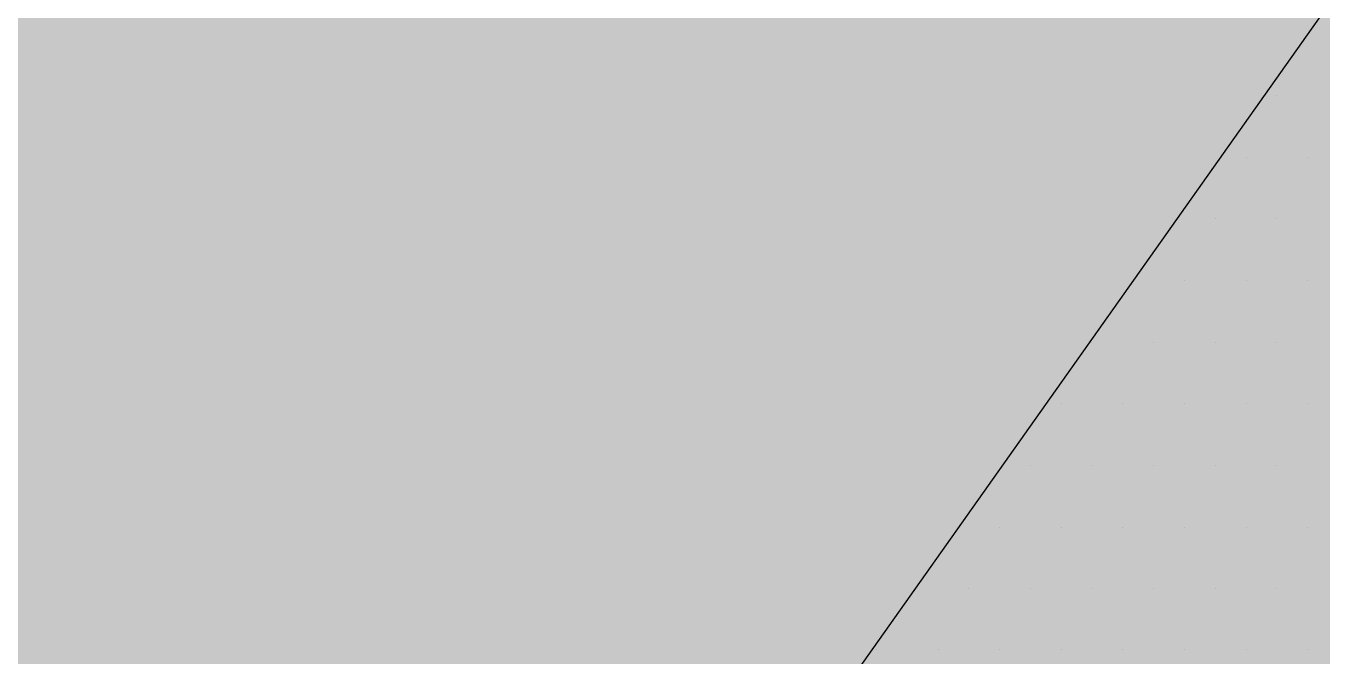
# Paper-space layout 'Layout1' of a CAD drawing. Extents: x -43 to 2298, y -18 to 768.
# Drawn here: x 734.814 to 735.973, y 390.24 to 390.803 of the extents above; entities that cross this region are included whole.
import ezdxf

# ---------------------------------------------------------------- set-up
doc = ezdxf.new("R2010")
doc.units = 0
doc.header["$LTSCALE"] = 2
doc.layers.add('CARTOUCHE', color=7, linetype='Continuous')
doc.layers.add('LOGO', color=7, linetype='Continuous')

# ---------------------------------------------------------------- blocks, each defined once
blk = doc.blocks.new('A$C715108E3')
at = {"layer": 'LOGO', "color": 131}
for p, q in [((-9.4704, 1.6215), (-9.4704, 1.6215)), ((-9.4696, 1.6215), (-9.4696, 1.6215)), ((-9.5348, 1.5302), (-9.5348, 1.5302)), ((-9.5157, 1.5302), (-9.5157, 1.5302)), ((-9.6001, 1.4378), (-9.6001, 1.4378)), ((-9.5614, 1.4378), (-9.5614, 1.4378)), ((-9.4696, 1.4378), (-9.4696, 1.4378)), ((-9.6649, 1.3466), (-9.6649, 1.3466)), ((-9.6072, 1.3466), (-9.6072, 1.3466)), ((-9.5157, 1.3466), (-9.5157, 1.3466)), ((-9.7297, 1.2549), (-9.7297, 1.2549)), ((-9.6535, 1.2549), (-9.6535, 1.2549)), ((-9.5614, 1.2549), (-9.5614, 1.2549)), ((-9.4696, 1.2549), (-9.4696, 1.2549)), ((-9.795, 1.1627), (-9.795, 1.1627)), ((-9.7912, 1.1627), (-9.7912, 1.1627)), ((-9.699, 1.1627), (-9.699, 1.1627)), ((-9.6072, 1.1627), (-9.6072, 1.1627)), ((-9.5157, 1.1627), (-9.5157, 1.1627)), ((-9.8594, 1.0713), (-9.8594, 1.0713)), ((-9.8366, 1.0713), (-9.8366, 1.0713)), ((-9.7447, 1.0713), (-9.7447, 1.0713)), ((-9.6535, 1.0713), (-9.6535, 1.0713)), ((-9.5614, 1.0713), (-9.5614, 1.0713)), ((-9.4696, 1.0713), (-9.4696, 1.0713)), ((-9.9247, 0.9798), (-9.9247, 0.9798)), ((-9.8823, 0.9798), (-9.8823, 0.9798)), ((-9.7912, 0.9798), (-9.7912, 0.9798)), ((-9.699, 0.9798), (-9.699, 0.9798)), ((-9.6072, 0.9798), (-9.6072, 0.9798)), ((-9.5157, 0.9798), (-9.5157, 0.9798)), ((-9.9897, 0.8872), (-9.9897, 0.8872)), ((-9.9284, 0.8872), (-9.9284, 0.8872)), ((-9.8366, 0.8872), (-9.8366, 0.8872)), ((-9.7447, 0.8872), (-9.7447, 0.8872)), ((-9.6535, 0.8872), (-9.6535, 0.8872)), ((-9.5614, 0.8872), (-9.5614, 0.8872)), ((-9.4696, 0.8872), (-9.4696, 0.8872)), ((-10.0543, 0.7961), (-10.0543, 0.7961)), ((-9.9743, 0.7961), (-9.9743, 0.7961)), ((-9.8823, 0.7961), (-9.8823, 0.7961)), ((-9.7912, 0.7961), (-9.7912, 0.7961)), ((-9.699, 0.7961), (-9.699, 0.7961)), ((-9.6072, 0.7961), (-9.6072, 0.7961)), ((-9.5157, 0.7961), (-9.5157, 0.7961)), ((-10.1194, 0.7047), (-10.1194, 0.7047)), ((-10.1119, 0.7047), (-10.1119, 0.7047)), ((-10.0199, 0.7047), (-10.0199, 0.7047)), ((-9.9284, 0.7047), (-9.9284, 0.7047)), ((-9.8366, 0.7047), (-9.8366, 0.7047)), ((-9.7447, 0.7047), (-9.7447, 0.7047)), ((-9.6535, 0.7047), (-9.6535, 0.7047)), ((-9.5614, 0.7047), (-9.5614, 0.7047)), ((-9.4696, 0.7047), (-9.4696, 0.7047))]:
    blk.add_line(p, q, dxfattribs=at)
blk.add_lwpolyline([(-17.4242, -1.4573), (-18.4152, -2.5691), (-18.6566, -2.9311), (-18.705, -3.0278), (-11.9873, -3.7284), (-11.0696, -3.3901), (-10.6346, -2.9311), (-6.8859, 2.3168), (-8.5773, 2.3168), (-9.0123, 2.2688), (-11.5252, -1.2823), (-12.7091, 1.3505), (-13.4102, 1.1331), (-14.1349, 0.795), (-14.1589, 0.6743), (-12.951, -2.0066)], close=True, dxfattribs=at)
blk = doc.blocks.new('A$C581E6685')
at = {"layer": 'CARTOUCHE'}
blk.add_blockref('A$C715108E3', (-31.6739, 36.3189), dxfattribs=at)
blk = doc.blocks.new('miniLogo')
at = {"layer": 'CARTOUCHE', "true_color": 0xffffff}
h = blk.add_hatch(color=7, dxfattribs=at)
h.dxf.hatch_style = 1
edge = h.paths.add_edge_path()
edge.add_spline(control_points=[(960.7415, 27.4251), (960.7415, 16.5339), (960.7415, 5.6427), (960.7415, 1.8027), (964.5815, 1.8027), (1010.1208, 1.8027), (1055.66, 1.8027), (1059.5, 1.8027), (1059.5, 5.6427), (1059.5, 16.5339), (1059.5, 27.4251), (1059.5, 31.2651), (1055.66, 31.2651), (1010.1208, 31.2651), (964.5815, 31.2651), (960.7415, 31.2651), (960.7415, 27.4251)], knot_values=[0, 0, 0, 1, 1, 2.570796, 2.570796, 3.570796, 3.570796, 5.141593, 5.141593, 6.141593, 6.141593, 7.712389, 7.712389, 8.712389, 8.712389, 10.283185, 10.283185, 10.283185], weights=[1, 1, 1, 0.707107, 1, 1, 1, 0.707107, 1, 1, 1, 0.707107, 1, 1, 1, 0.707107, 1], degree=2, periodic=0)
at = {"layer": 'CARTOUCHE'}
blk.add_rational_spline([(960.7415, 27.4251), (960.7415, 16.5339), (960.7415, 5.6427), (960.7415, 1.8027), (964.5815, 1.8027), (1010.1208, 1.8027), (1055.66, 1.8027), (1059.5, 1.8027), (1059.5, 5.6427), (1059.5, 16.5339), (1059.5, 27.4251), (1059.5, 31.2651), (1055.66, 31.2651), (1010.1208, 31.2651), (964.5815, 31.2651), (960.7415, 31.2651), (960.7415, 27.4251)], [1, 1, 1, 0.707106781187, 1, 1, 1, 0.707106781187, 1, 1, 1, 0.707106781187, 1, 1, 1, 0.707106781187, 1], degree=2, knots=[0, 0, 0, 1, 1, 2.570796, 2.570796, 3.570796, 3.570796, 5.141593, 5.141593, 6.141593, 6.141593, 7.712389, 7.712389, 8.712389, 8.712389, 10.283185, 10.283185, 10.283185], dxfattribs=at)
at = {"layer": 'CARTOUCHE', "xscale": 0.6, "yscale": 0.6, "zscale": 0.6}
blk.add_blockref('A$C581E6685', (998.0122, 3.1833), dxfattribs=at)

psp = doc.layouts.get("Layout1")

# ---------------------------------------------------------------- block references
at = {"layer": 'CARTOUCHE'}
psp.add_blockref('miniLogo', (-237.3663, 364.8484), dxfattribs=at)

doc.saveas('drawing.dxf')
